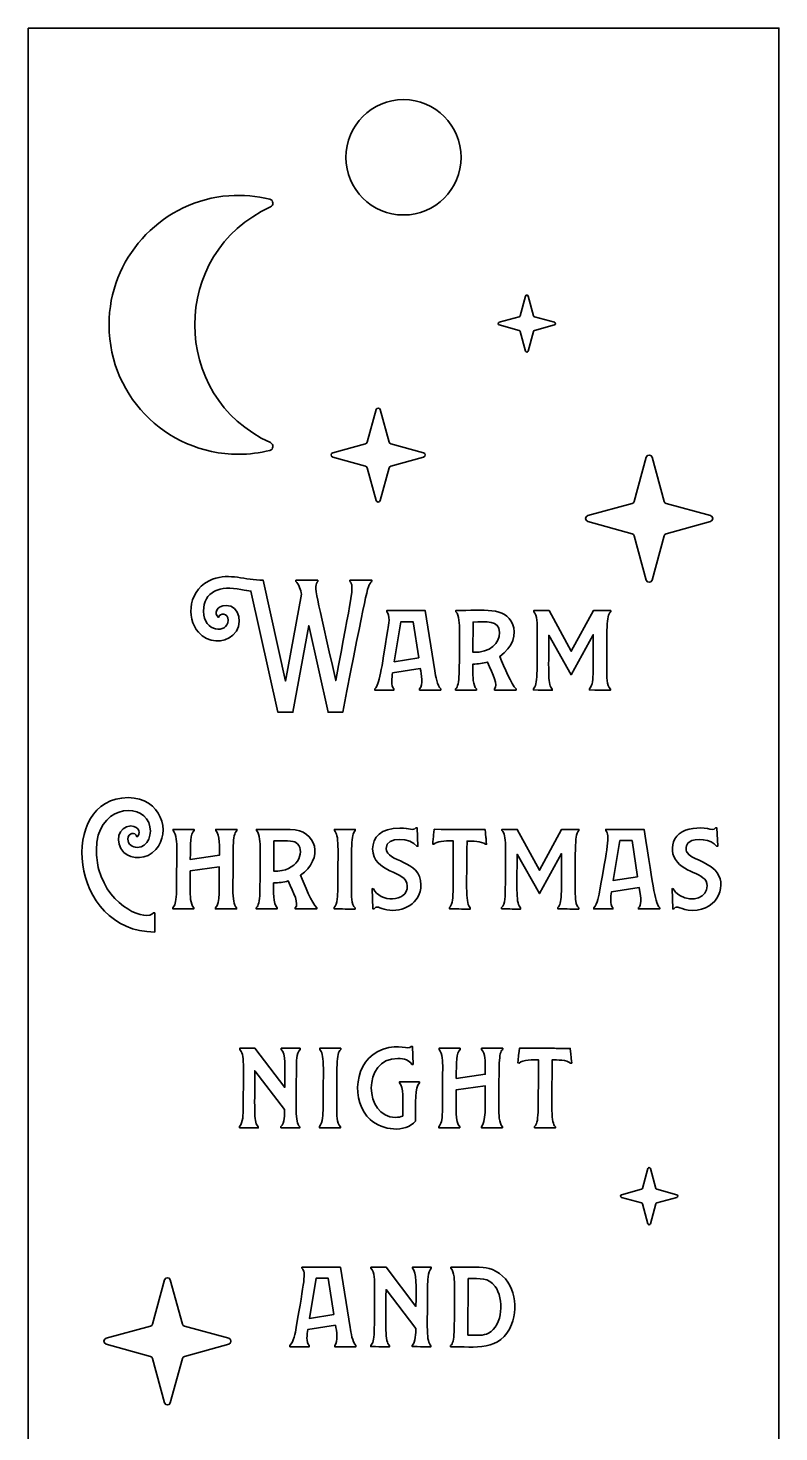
# Model space of a CAD drawing. Header units: inches. Extents: x 0 to 2.9, y 0 to 12.2.
# Drawn here: x 0.475 to 2.191, y 9.036 to 12.243 of the extents above; entities that cross this region are included whole.
import ezdxf

# ---------------------------------------------------------------- set-up
doc = ezdxf.new("R2010")
doc.units = ezdxf.units.IN
doc.header["$MEASUREMENT"] = 0
doc.layers.add('Слой 1', color=7, linetype='Continuous', lineweight=0)

msp = doc.modelspace()

# ---------------------------------------------------------------- linework, layer by layer
at = {"layer": 'Слой 1', "color": 1, "lineweight": 35, "true_color": 0xff0000}
for points, knots in [([(0.4749, 12.2435), (0.4749, 12.2435), (0.4749, 6.2435), (0.4749, 6.2435), (0.4749, 6.2435), (2.1908, 6.2435), (2.1908, 6.2435), (2.1908, 6.2435), (2.1908, 12.2435), (2.1908, 12.2435), (2.1908, 12.2435), (0.4749, 12.2435), (0.4749, 12.2435)], [0, 0, 0, 0, 1, 1, 1, 2, 2, 2, 3, 3, 3, 4, 4, 4, 4]), ([(1.3329, 11.8165), (1.2601, 11.8165), (1.2012, 11.8755), (1.2012, 11.9482), (1.2012, 12.021), (1.2601, 12.08), (1.3329, 12.08), (1.4056, 12.08), (1.4646, 12.021), (1.4646, 11.9482), (1.4646, 11.8755), (1.4056, 11.8165), (1.3329, 11.8165)], [0, 0, 0, 0, 1, 1, 1, 2, 2, 2, 3, 3, 3, 4, 4, 4, 4]), ([(1.0288, 11.2964), (1.0369, 11.2927), (1.0361, 11.2809), (1.0274, 11.2787), (1.0044, 11.273), (0.9804, 11.2699), (0.9556, 11.2699), (0.7874, 11.2699), (0.652, 11.4103), (0.6603, 11.5803), (0.6674, 11.7279), (0.7862, 11.8497), (0.9336, 11.8605), (0.9662, 11.8629), (0.9978, 11.8599), (1.0275, 11.8525), (1.0361, 11.8503), (1.0369, 11.8385), (1.0288, 11.8348), (0.7981, 11.7297), (0.7981, 11.4016), (1.0288, 11.2964)], [0, 0, 0, 0, 1, 1, 1, 2, 2, 2, 3, 3, 3, 4, 4, 4, 5, 5, 5, 6, 6, 6, 7, 7, 7, 7]), ([(1.7541, 11.1297), (1.7541, 11.1297), (1.8553, 11.1575), (1.8553, 11.1575), (1.8576, 11.1581), (1.8594, 11.1599), (1.86, 11.1622), (1.86, 11.1622), (1.8877, 11.2631), (1.8877, 11.2631), (1.8896, 11.2698), (1.899, 11.2698), (1.9009, 11.2631), (1.9009, 11.2631), (1.9286, 11.1622), (1.9286, 11.1622), (1.9292, 11.1599), (1.931, 11.1581), (1.9333, 11.1575), (1.9333, 11.1575), (2.0345, 11.1297), (2.0345, 11.1297), (2.0412, 11.1279), (2.0412, 11.1184), (2.0345, 11.1166), (2.0345, 11.1166), (1.9333, 11.0881), (1.9333, 11.0881), (1.931, 11.0875), (1.9292, 11.0857), (1.9286, 11.0833), (1.9286, 11.0833), (1.9009, 10.9824), (1.9009, 10.9824), (1.899, 10.9757), (1.8896, 10.9757), (1.8877, 10.9824), (1.8877, 10.9824), (1.86, 11.0833), (1.86, 11.0833), (1.8594, 11.0857), (1.8576, 11.0875), (1.8553, 11.0881), (1.8553, 11.0881), (1.7541, 11.1166), (1.7541, 11.1166), (1.7474, 11.1184), (1.7474, 11.1279), (1.7541, 11.1297)], [0, 0, 0, 0, 1, 1, 1, 2, 2, 2, 3, 3, 3, 4, 4, 4, 5, 5, 5, 6, 6, 6, 7, 7, 7, 8, 8, 8, 9, 9, 9, 10, 10, 10, 11, 11, 11, 12, 12, 12, 13, 13, 13, 14, 14, 14, 15, 15, 15, 16, 16, 16, 16]), ([(0.9337, 9.2373), (0.9337, 9.2373), (0.8324, 9.2088), (0.8324, 9.2088), (0.8301, 9.2082), (0.8283, 9.2064), (0.8277, 9.2041), (0.8277, 9.2041), (0.8, 9.1032), (0.8, 9.1032), (0.7982, 9.0965), (0.7887, 9.0965), (0.7869, 9.1032), (0.7869, 9.1032), (0.7592, 9.2041), (0.7592, 9.2041), (0.7585, 9.2064), (0.7567, 9.2082), (0.7544, 9.2088), (0.7544, 9.2088), (0.6532, 9.2373), (0.6532, 9.2373), (0.6465, 9.2392), (0.6466, 9.2486), (0.6532, 9.2504), (0.6532, 9.2504), (0.7544, 9.2782), (0.7544, 9.2782), (0.7567, 9.2788), (0.7585, 9.2806), (0.7592, 9.2829), (0.7592, 9.2829), (0.7869, 9.3838), (0.7869, 9.3838), (0.7887, 9.3905), (0.7982, 9.3905), (0.8, 9.3838), (0.8, 9.3838), (0.8277, 9.2829), (0.8277, 9.2829), (0.8283, 9.2806), (0.8302, 9.2788), (0.8325, 9.2782), (0.8325, 9.2782), (0.9336, 9.2504), (0.9336, 9.2504), (0.9403, 9.2486), (0.9403, 9.2392), (0.9337, 9.2373)], [0, 0, 0, 0, 1, 1, 1, 2, 2, 2, 3, 3, 3, 4, 4, 4, 5, 5, 5, 6, 6, 6, 7, 7, 7, 8, 8, 8, 9, 9, 9, 10, 10, 10, 11, 11, 11, 12, 12, 12, 13, 13, 13, 14, 14, 14, 15, 15, 15, 16, 16, 16, 16])]:
    msp.add_open_spline(points, degree=3, knots=knots, dxfattribs=at)
at = {"layer": 'Слой 1', "color": 18, "lineweight": 35, "true_color": 0x000000}
for points, knots in [([(1.6117, 11.6313), (1.6117, 11.6313), (1.5992, 11.586), (1.5992, 11.586), (1.599, 11.585), (1.5982, 11.5842), (1.5971, 11.5839), (1.5971, 11.5839), (1.5517, 11.5714), (1.5517, 11.5714), (1.5487, 11.5706), (1.5487, 11.5663), (1.5516, 11.5655), (1.5516, 11.5655), (1.5971, 11.5527), (1.5971, 11.5527), (1.5982, 11.5524), (1.599, 11.5516), (1.5992, 11.5506), (1.5992, 11.5506), (1.6117, 11.5052), (1.6117, 11.5052), (1.6125, 11.5022), (1.6168, 11.5022), (1.6176, 11.5052), (1.6176, 11.5052), (1.63, 11.5506), (1.63, 11.5506), (1.6303, 11.5516), (1.6311, 11.5524), (1.6322, 11.5527), (1.6322, 11.5527), (1.6777, 11.5655), (1.6777, 11.5655), (1.6806, 11.5663), (1.6806, 11.5706), (1.6776, 11.5714), (1.6776, 11.5714), (1.6322, 11.5839), (1.6322, 11.5839), (1.6311, 11.5842), (1.6303, 11.585), (1.63, 11.586), (1.63, 11.586), (1.6176, 11.6313), (1.6176, 11.6313), (1.6168, 11.6344), (1.6125, 11.6344), (1.6117, 11.6313)], [0, 0, 0, 0, 1, 1, 1, 2, 2, 2, 3, 3, 3, 4, 4, 4, 5, 5, 5, 6, 6, 6, 7, 7, 7, 8, 8, 8, 9, 9, 9, 10, 10, 10, 11, 11, 11, 12, 12, 12, 13, 13, 13, 14, 14, 14, 15, 15, 15, 16, 16, 16, 16]), ([(1.2701, 11.3718), (1.2701, 11.3718), (1.2497, 11.2973), (1.2497, 11.2973), (1.2492, 11.2956), (1.2478, 11.2942), (1.2461, 11.2938), (1.2461, 11.2938), (1.1714, 11.2732), (1.1714, 11.2732), (1.1665, 11.2719), (1.1664, 11.2649), (1.1713, 11.2635), (1.1713, 11.2635), (1.2462, 11.2425), (1.2462, 11.2425), (1.2478, 11.242), (1.2492, 11.2407), (1.2497, 11.239), (1.2497, 11.239), (1.2701, 11.1644), (1.2701, 11.1644), (1.2715, 11.1595), (1.2785, 11.1595), (1.2798, 11.1644), (1.2798, 11.1644), (1.3003, 11.239), (1.3003, 11.239), (1.3008, 11.2407), (1.3021, 11.242), (1.3038, 11.2425), (1.3038, 11.2425), (1.3786, 11.2635), (1.3786, 11.2635), (1.3835, 11.2649), (1.3835, 11.2719), (1.3786, 11.2732), (1.3786, 11.2732), (1.3038, 11.2938), (1.3038, 11.2938), (1.3021, 11.2942), (1.3008, 11.2956), (1.3003, 11.2973), (1.3003, 11.2973), (1.2798, 11.3718), (1.2798, 11.3718), (1.2785, 11.3768), (1.2715, 11.3768), (1.2701, 11.3718)], [0, 0, 0, 0, 1, 1, 1, 2, 2, 2, 3, 3, 3, 4, 4, 4, 5, 5, 5, 6, 6, 6, 7, 7, 7, 8, 8, 8, 9, 9, 9, 10, 10, 10, 11, 11, 11, 12, 12, 12, 13, 13, 13, 14, 14, 14, 15, 15, 15, 16, 16, 16, 16]), ([(1.2606, 10.9795), (1.2487, 10.9684), (1.2488, 10.9558), (1.1939, 10.681), (1.1939, 10.681), (1.1942, 10.6804), (1.1942, 10.6804), (1.1942, 10.6804), (1.1605, 10.6804), (1.1605, 10.6804), (1.1605, 10.6804), (1.1163, 10.8785), (1.1163, 10.8785), (1.1163, 10.8785), (1.0803, 10.6804), (1.0803, 10.6804), (1.0803, 10.6804), (1.046, 10.6804), (1.046, 10.6804), (1.046, 10.6804), (0.9842, 10.9574), (0.9842, 10.9574), (0.9772, 10.9578), (0.9736, 10.9587), (0.9611, 10.9612), (0.9149, 10.9702), (0.8753, 10.9576), (0.8759, 10.9112), (0.8759, 10.8627), (0.9309, 10.859), (0.9321, 10.8907), (0.9321, 10.9076), (0.9135, 10.9087), (0.9099, 10.897), (0.8992, 10.9056), (0.9053, 10.9247), (0.9274, 10.9247), (0.9594, 10.9247), (0.9679, 10.879), (0.9431, 10.8565), (0.922, 10.8375), (0.8856, 10.8388), (0.8642, 10.8633), (0.835, 10.8966), (0.8412, 10.9636), (0.8967, 10.9845), (0.9362, 10.9992), (0.9704, 10.9821), (1.0123, 10.9821), (1.0123, 10.9821), (1.0635, 10.7517), (1.0635, 10.7517), (1.0635, 10.7517), (1.1001, 10.9501), (1.1001, 10.9501), (1.0979, 10.959), (1.0936, 10.9733), (1.0869, 10.9795), (1.0869, 10.9795), (1.0869, 10.9821), (1.0869, 10.9821), (1.0869, 10.9821), (1.1371, 10.9821), (1.1371, 10.9821), (1.1371, 10.9821), (1.1371, 10.9795), (1.1371, 10.9795), (1.1262, 10.9693), (1.134, 10.9502), (1.1781, 10.7527), (1.2138, 10.9464), (1.2214, 10.9692), (1.2104, 10.9795), (1.2104, 10.9795), (1.2104, 10.9821), (1.2104, 10.9821), (1.2104, 10.9821), (1.2606, 10.9821), (1.2606, 10.9821), (1.2606, 10.9821), (1.2606, 10.9795), (1.2606, 10.9795), (1.2606, 10.9795), (1.2606, 10.9795), (1.2606, 10.9795)], [0, 0, 0, 0, 1, 1, 1, 2, 2, 2, 3, 3, 3, 4, 4, 4, 5, 5, 5, 6, 6, 6, 7, 7, 7, 8, 8, 8, 9, 9, 9, 10, 10, 10, 11, 11, 11, 12, 12, 12, 13, 13, 13, 14, 14, 14, 15, 15, 15, 16, 16, 16, 17, 17, 17, 18, 18, 18, 19, 19, 19, 20, 20, 20, 21, 21, 21, 22, 22, 22, 23, 23, 23, 24, 24, 24, 25, 25, 25, 26, 26, 26, 27, 27, 27, 28, 28, 28, 28]), ([(1.4181, 10.7338), (1.4181, 10.7338), (1.4181, 10.7312), (1.4181, 10.7312), (1.4181, 10.7312), (1.3695, 10.7312), (1.3695, 10.7312), (1.3695, 10.7312), (1.3695, 10.7338), (1.3695, 10.7338), (1.3786, 10.7423), (1.3735, 10.7677), (1.3712, 10.7801), (1.3712, 10.7801), (1.3078, 10.7702), (1.3078, 10.7702), (1.3063, 10.7598), (1.3034, 10.741), (1.3111, 10.7338), (1.3111, 10.7338), (1.3111, 10.7312), (1.3111, 10.7312), (1.3111, 10.7312), (1.2672, 10.7312), (1.2672, 10.7312), (1.2672, 10.7312), (1.2672, 10.7338), (1.2672, 10.7338), (1.2788, 10.7446), (1.2813, 10.7742), (1.2972, 10.8692), (1.2992, 10.8805), (1.303, 10.9024), (1.2946, 10.9102), (1.2946, 10.9102), (1.2946, 10.9128), (1.2946, 10.9128), (1.2946, 10.9128), (1.3824, 10.9128), (1.3824, 10.9128), (1.3824, 10.9128), (1.4046, 10.7748), (1.4046, 10.7748), (1.4064, 10.7637), (1.4099, 10.7415), (1.4181, 10.7338)], [0, 0, 0, 0, 1, 1, 1, 2, 2, 2, 3, 3, 3, 4, 4, 4, 5, 5, 5, 6, 6, 6, 7, 7, 7, 8, 8, 8, 9, 9, 9, 10, 10, 10, 11, 11, 11, 12, 12, 12, 13, 13, 13, 14, 14, 14, 15, 15, 15, 15]), ([(1.5901, 10.7338), (1.5901, 10.7338), (1.5901, 10.7312), (1.5901, 10.7312), (1.5901, 10.7312), (1.5409, 10.7312), (1.5409, 10.7312), (1.5409, 10.7312), (1.5409, 10.7338), (1.5409, 10.7338), (1.5504, 10.7427), (1.5374, 10.7664), (1.5251, 10.7952), (1.5145, 10.7922), (1.5033, 10.7906), (1.4914, 10.7906), (1.4914, 10.7906), (1.4914, 10.7751), (1.4914, 10.7751), (1.4914, 10.7637), (1.4913, 10.7416), (1.4996, 10.7338), (1.4996, 10.7338), (1.4996, 10.7312), (1.4996, 10.7312), (1.4996, 10.7312), (1.4518, 10.7312), (1.4518, 10.7312), (1.4518, 10.7312), (1.4518, 10.7338), (1.4518, 10.7338), (1.4626, 10.7439), (1.46, 10.7704), (1.4607, 10.8689), (1.4607, 10.8803), (1.4607, 10.9024), (1.4524, 10.9102), (1.4524, 10.9102), (1.4524, 10.9128), (1.4524, 10.9128), (1.5162, 10.9128), (1.5652, 10.9218), (1.582, 10.8824), (1.5917, 10.8596), (1.5835, 10.829), (1.5528, 10.8081), (1.5639, 10.7823), (1.579, 10.7442), (1.5901, 10.7338)], [0, 0, 0, 0, 1, 1, 1, 2, 2, 2, 3, 3, 3, 4, 4, 4, 5, 5, 5, 6, 6, 6, 7, 7, 7, 8, 8, 8, 9, 9, 9, 10, 10, 10, 11, 11, 11, 12, 12, 12, 13, 13, 13, 14, 14, 14, 15, 15, 15, 16, 16, 16, 16]), ([(1.8064, 10.9102), (1.7955, 10.9), (1.7981, 10.8732), (1.7974, 10.7748), (1.7974, 10.7634), (1.7974, 10.7413), (1.8057, 10.7335), (1.8057, 10.7335), (1.8057, 10.7309), (1.8057, 10.7309), (1.7928, 10.7309), (1.7948, 10.7307), (1.7578, 10.7315), (1.7578, 10.7315), (1.7578, 10.7342), (1.7578, 10.7342), (1.7687, 10.7443), (1.7661, 10.7727), (1.7664, 10.8577), (1.7664, 10.8577), (1.7159, 10.7662), (1.7159, 10.7662), (1.7159, 10.7662), (1.665, 10.8563), (1.665, 10.8563), (1.6647, 10.7673), (1.6625, 10.7432), (1.673, 10.7335), (1.673, 10.7335), (1.673, 10.7309), (1.673, 10.7309), (1.6526, 10.7309), (1.6654, 10.7307), (1.6297, 10.7315), (1.6297, 10.7315), (1.6297, 10.7342), (1.6297, 10.7342), (1.6405, 10.7443), (1.6379, 10.7706), (1.6386, 10.869), (1.6386, 10.8803), (1.6387, 10.9024), (1.6304, 10.9102), (1.6304, 10.9102), (1.6304, 10.9128), (1.6304, 10.9128), (1.6304, 10.9128), (1.6654, 10.9128), (1.6654, 10.9128), (1.6654, 10.9128), (1.7162, 10.8197), (1.7162, 10.8197), (1.7162, 10.8197), (1.7667, 10.9128), (1.7667, 10.9128), (1.7667, 10.9128), (1.8064, 10.9128), (1.8064, 10.9128), (1.8064, 10.9128), (1.8064, 10.9102), (1.8064, 10.9102), (1.8064, 10.9102), (1.8064, 10.9102), (1.8064, 10.9102)], [0, 0, 0, 0, 1, 1, 1, 2, 2, 2, 3, 3, 3, 4, 4, 4, 5, 5, 5, 6, 6, 6, 7, 7, 7, 8, 8, 8, 9, 9, 9, 10, 10, 10, 11, 11, 11, 12, 12, 12, 13, 13, 13, 14, 14, 14, 15, 15, 15, 16, 16, 16, 17, 17, 17, 18, 18, 18, 19, 19, 19, 20, 20, 20, 21, 21, 21, 21]), ([(1.3676, 10.8048), (1.3676, 10.8048), (1.3547, 10.8874), (1.3547, 10.8874), (1.3547, 10.8874), (1.3269, 10.8874), (1.3269, 10.8874), (1.3269, 10.8874), (1.3117, 10.7959), (1.3117, 10.7959), (1.3117, 10.7959), (1.3676, 10.8048), (1.3676, 10.8048)], [0, 0, 0, 0, 1, 1, 1, 2, 2, 2, 3, 3, 3, 4, 4, 4, 4]), ([(1.5525, 10.8629), (1.5525, 10.8921), (1.5211, 10.8867), (1.492, 10.8867), (1.492, 10.8867), (1.4917, 10.8177), (1.4917, 10.8177), (1.5316, 10.816), (1.5525, 10.8382), (1.5525, 10.8629)], [0, 0, 0, 0, 1, 1, 1, 2, 2, 2, 3, 3, 3, 3]), ([(0.7645, 10.1784), (0.568, 10.1784), (0.5423, 10.4854), (0.7034, 10.4854), (0.7795, 10.4854), (0.8026, 10.407), (0.7671, 10.3669), (0.7464, 10.3435), (0.7118, 10.3432), (0.6941, 10.3605), (0.6714, 10.3826), (0.681, 10.4207), (0.7097, 10.4207), (0.7309, 10.4207), (0.7319, 10.4008), (0.7238, 10.396), (0.7206, 10.4084), (0.703, 10.4052), (0.703, 10.3907), (0.703, 10.3788), (0.7134, 10.3719), (0.7245, 10.3719), (0.7489, 10.3719), (0.761, 10.4036), (0.7506, 10.4283), (0.7297, 10.4774), (0.6311, 10.4645), (0.6311, 10.3666), (0.6311, 10.3498), (0.633, 10.3345), (0.6368, 10.3207), (0.6611, 10.2334), (0.7464, 10.2018), (0.7618, 10.2223), (0.7618, 10.2223), (0.7645, 10.2223), (0.7645, 10.2223), (0.7645, 10.2223), (0.7645, 10.1784), (0.7645, 10.1784), (0.7645, 10.1784), (0.7645, 10.1784), (0.7645, 10.1784)], [0, 0, 0, 0, 1, 1, 1, 2, 2, 2, 3, 3, 3, 4, 4, 4, 5, 5, 5, 6, 6, 6, 7, 7, 7, 8, 8, 8, 9, 9, 9, 10, 10, 10, 11, 11, 11, 12, 12, 12, 13, 13, 13, 14, 14, 14, 14]), ([(0.952, 10.4102), (0.9411, 10.3999), (0.9438, 10.3723), (0.9431, 10.2751), (0.9431, 10.2648), (0.9437, 10.2561), (0.9448, 10.249), (0.9459, 10.242), (0.9481, 10.2369), (0.9514, 10.2339), (0.9514, 10.2339), (0.9514, 10.2312), (0.9514, 10.2312), (0.9514, 10.2312), (0.9032, 10.2312), (0.9032, 10.2312), (0.9032, 10.2312), (0.9032, 10.2339), (0.9032, 10.2339), (0.9142, 10.2442), (0.9114, 10.2788), (0.9117, 10.3273), (0.9117, 10.3273), (0.8457, 10.3181), (0.8457, 10.3181), (0.8457, 10.3181), (0.8454, 10.2751), (0.8454, 10.2751), (0.8454, 10.2637), (0.8453, 10.2416), (0.8536, 10.2339), (0.8536, 10.2339), (0.8536, 10.2312), (0.8536, 10.2312), (0.8536, 10.2312), (0.8058, 10.2312), (0.8058, 10.2312), (0.8058, 10.2312), (0.8058, 10.2339), (0.8058, 10.2339), (0.8159, 10.2433), (0.8139, 10.263), (0.8147, 10.3689), (0.8147, 10.3803), (0.8147, 10.4024), (0.8064, 10.4102), (0.8064, 10.4102), (0.8064, 10.4128), (0.8064, 10.4128), (0.8064, 10.4128), (0.8543, 10.4128), (0.8543, 10.4128), (0.8543, 10.4128), (0.8543, 10.4102), (0.8543, 10.4102), (0.8456, 10.402), (0.8462, 10.383), (0.8457, 10.3441), (0.8457, 10.3441), (0.9121, 10.3537), (0.9121, 10.3537), (0.9121, 10.3704), (0.9136, 10.4011), (0.9038, 10.4102), (0.9038, 10.4102), (0.9038, 10.4128), (0.9038, 10.4128), (0.9038, 10.4128), (0.952, 10.4128), (0.952, 10.4128), (0.952, 10.4128), (0.952, 10.4102), (0.952, 10.4102)], [0, 0, 0, 0, 1, 1, 1, 2, 2, 2, 3, 3, 3, 4, 4, 4, 5, 5, 5, 6, 6, 6, 7, 7, 7, 8, 8, 8, 9, 9, 9, 10, 10, 10, 11, 11, 11, 12, 12, 12, 13, 13, 13, 14, 14, 14, 15, 15, 15, 16, 16, 16, 17, 17, 17, 18, 18, 18, 19, 19, 19, 20, 20, 20, 21, 21, 21, 22, 22, 22, 23, 23, 23, 24, 24, 24, 24]), ([(1.1346, 10.2338), (1.1346, 10.2338), (1.1346, 10.2312), (1.1346, 10.2312), (1.1346, 10.2312), (1.0854, 10.2312), (1.0854, 10.2312), (1.0854, 10.2312), (1.0854, 10.2338), (1.0854, 10.2338), (1.095, 10.2427), (1.0819, 10.2664), (1.0696, 10.2952), (1.059, 10.2922), (1.0478, 10.2906), (1.0359, 10.2906), (1.0359, 10.2721), (1.0343, 10.243), (1.0441, 10.2338), (1.0441, 10.2338), (1.0441, 10.2312), (1.0441, 10.2312), (1.0441, 10.2312), (0.9963, 10.2312), (0.9963, 10.2312), (0.9963, 10.2312), (0.9963, 10.2338), (0.9963, 10.2338), (1.0071, 10.2439), (1.0045, 10.2704), (1.0052, 10.3689), (1.0052, 10.3803), (1.0052, 10.4024), (0.9969, 10.4102), (0.9969, 10.4102), (0.9969, 10.4128), (0.9969, 10.4128), (0.9969, 10.4128), (1.0739, 10.4128), (1.0739, 10.4128), (1.1358, 10.4128), (1.1515, 10.345), (1.0973, 10.3081), (1.1067, 10.2863), (1.1234, 10.2443), (1.1346, 10.2338)], [0, 0, 0, 0, 1, 1, 1, 2, 2, 2, 3, 3, 3, 4, 4, 4, 5, 5, 5, 6, 6, 6, 7, 7, 7, 8, 8, 8, 9, 9, 9, 10, 10, 10, 11, 11, 11, 12, 12, 12, 13, 13, 13, 14, 14, 14, 15, 15, 15, 15]), ([(1.2221, 10.2335), (1.2221, 10.2335), (1.2221, 10.2309), (1.2221, 10.2309), (1.205, 10.2309), (1.2083, 10.2308), (1.1742, 10.2315), (1.1742, 10.2315), (1.1742, 10.2342), (1.1742, 10.2342), (1.1825, 10.2419), (1.1825, 10.264), (1.1825, 10.2754), (1.1832, 10.3697), (1.186, 10.3998), (1.1749, 10.4102), (1.1749, 10.4102), (1.1749, 10.4128), (1.1749, 10.4128), (1.1749, 10.4128), (1.2228, 10.4128), (1.2228, 10.4128), (1.2228, 10.4128), (1.2228, 10.4102), (1.2228, 10.4102), (1.2119, 10.4), (1.2145, 10.3737), (1.2138, 10.2748), (1.2139, 10.2634), (1.2138, 10.2412), (1.2221, 10.2335)], [0, 0, 0, 0, 1, 1, 1, 2, 2, 2, 3, 3, 3, 4, 4, 4, 5, 5, 5, 6, 6, 6, 7, 7, 7, 8, 8, 8, 9, 9, 9, 10, 10, 10, 10]), ([(1.2951, 10.2291), (1.2762, 10.2329), (1.2712, 10.2401), (1.2657, 10.2312), (1.2657, 10.2312), (1.2631, 10.2312), (1.2631, 10.2312), (1.2631, 10.2312), (1.2614, 10.2778), (1.2614, 10.2778), (1.2614, 10.2778), (1.264, 10.2774), (1.264, 10.2774), (1.2781, 10.2465), (1.3416, 10.2443), (1.3416, 10.2837), (1.3416, 10.3209), (1.2624, 10.3112), (1.2624, 10.3686), (1.2624, 10.3943), (1.2805, 10.4161), (1.3248, 10.4161), (1.3476, 10.4161), (1.3548, 10.4083), (1.3611, 10.4168), (1.3611, 10.4168), (1.3638, 10.4168), (1.3638, 10.4168), (1.3638, 10.4168), (1.3657, 10.3745), (1.3657, 10.3745), (1.3657, 10.3745), (1.3631, 10.3745), (1.3631, 10.3745), (1.3509, 10.3939), (1.2934, 10.3985), (1.2934, 10.3695), (1.2934, 10.3361), (1.3727, 10.3454), (1.3727, 10.286), (1.3727, 10.2442), (1.3308, 10.2217), (1.2951, 10.2291)], [0, 0, 0, 0, 1, 1, 1, 2, 2, 2, 3, 3, 3, 4, 4, 4, 5, 5, 5, 6, 6, 6, 7, 7, 7, 8, 8, 8, 9, 9, 9, 10, 10, 10, 11, 11, 11, 12, 12, 12, 13, 13, 13, 14, 14, 14, 14]), ([(1.4856, 10.2335), (1.4856, 10.2335), (1.4856, 10.2309), (1.4856, 10.2309), (1.4727, 10.2309), (1.4747, 10.2307), (1.4377, 10.2315), (1.4377, 10.2315), (1.4377, 10.2342), (1.4377, 10.2342), (1.4489, 10.2446), (1.446, 10.2723), (1.4466, 10.3867), (1.4244, 10.3867), (1.4093, 10.3855), (1.4024, 10.3791), (1.4024, 10.3791), (1.3997, 10.3795), (1.3997, 10.3795), (1.4014, 10.3982), (1.4007, 10.3906), (1.4031, 10.4131), (1.493, 10.4127), (1.4673, 10.4129), (1.5193, 10.4125), (1.5217, 10.3899), (1.5209, 10.3974), (1.5226, 10.3791), (1.5226, 10.3791), (1.5199, 10.3788), (1.5199, 10.3788), (1.5117, 10.3865), (1.4893, 10.3864), (1.478, 10.3864), (1.4773, 10.2719), (1.4745, 10.2438), (1.4856, 10.2335)], [0, 0, 0, 0, 1, 1, 1, 2, 2, 2, 3, 3, 3, 4, 4, 4, 5, 5, 5, 6, 6, 6, 7, 7, 7, 8, 8, 8, 9, 9, 9, 10, 10, 10, 11, 11, 11, 12, 12, 12, 12]), ([(1.7339, 10.4102), (1.7306, 10.4071), (1.7284, 10.402), (1.7273, 10.395), (1.7244, 10.3766), (1.7242, 10.2642), (1.7266, 10.2487), (1.7277, 10.2417), (1.7299, 10.2366), (1.7332, 10.2335), (1.7332, 10.2335), (1.7332, 10.2309), (1.7332, 10.2309), (1.7204, 10.2309), (1.7223, 10.2307), (1.6854, 10.2315), (1.6854, 10.2315), (1.6854, 10.2342), (1.6854, 10.2342), (1.6955, 10.2436), (1.6936, 10.2647), (1.6939, 10.3577), (1.6939, 10.3577), (1.6434, 10.2662), (1.6434, 10.2662), (1.6434, 10.2662), (1.5926, 10.3563), (1.5926, 10.3563), (1.5922, 10.2732), (1.5896, 10.2437), (1.6005, 10.2335), (1.6005, 10.2335), (1.6005, 10.2309), (1.6005, 10.2309), (1.5802, 10.2309), (1.5931, 10.2307), (1.5572, 10.2315), (1.5572, 10.2315), (1.5572, 10.2342), (1.5572, 10.2342), (1.5656, 10.2419), (1.5655, 10.264), (1.5655, 10.2754), (1.5662, 10.3719), (1.5687, 10.4001), (1.5579, 10.4102), (1.5579, 10.4102), (1.5579, 10.4128), (1.5579, 10.4128), (1.5579, 10.4128), (1.5929, 10.4128), (1.5929, 10.4128), (1.5929, 10.4128), (1.6437, 10.3197), (1.6437, 10.3197), (1.6437, 10.3197), (1.6943, 10.4128), (1.6943, 10.4128), (1.6943, 10.4128), (1.7339, 10.4128), (1.7339, 10.4128), (1.7339, 10.4128), (1.7339, 10.4102), (1.7339, 10.4102), (1.7339, 10.4102), (1.7339, 10.4102), (1.7339, 10.4102)], [0, 0, 0, 0, 1, 1, 1, 2, 2, 2, 3, 3, 3, 4, 4, 4, 5, 5, 5, 6, 6, 6, 7, 7, 7, 8, 8, 8, 9, 9, 9, 10, 10, 10, 11, 11, 11, 12, 12, 12, 13, 13, 13, 14, 14, 14, 15, 15, 15, 16, 16, 16, 17, 17, 17, 18, 18, 18, 19, 19, 19, 20, 20, 20, 21, 21, 21, 22, 22, 22, 22]), ([(1.9185, 10.2338), (1.9185, 10.2338), (1.9185, 10.2312), (1.9185, 10.2312), (1.9185, 10.2312), (1.8699, 10.2312), (1.8699, 10.2312), (1.8699, 10.2312), (1.8699, 10.2338), (1.8699, 10.2338), (1.8761, 10.2396), (1.8768, 10.2524), (1.8716, 10.2801), (1.8716, 10.2801), (1.8082, 10.2702), (1.8082, 10.2702), (1.8067, 10.2598), (1.8038, 10.241), (1.8115, 10.2338), (1.8115, 10.2338), (1.8115, 10.2312), (1.8115, 10.2312), (1.8115, 10.2312), (1.7676, 10.2312), (1.7676, 10.2312), (1.7676, 10.2312), (1.7676, 10.2338), (1.7676, 10.2338), (1.776, 10.2417), (1.7798, 10.2633), (1.7818, 10.2748), (1.7979, 10.3708), (1.8061, 10.3997), (1.795, 10.4102), (1.795, 10.4102), (1.795, 10.4128), (1.795, 10.4128), (1.795, 10.4128), (1.8828, 10.4128), (1.8828, 10.4128), (1.9058, 10.2691), (1.9076, 10.244), (1.9185, 10.2338)], [0, 0, 0, 0, 1, 1, 1, 2, 2, 2, 3, 3, 3, 4, 4, 4, 5, 5, 5, 6, 6, 6, 7, 7, 7, 8, 8, 8, 9, 9, 9, 10, 10, 10, 11, 11, 11, 12, 12, 12, 13, 13, 13, 14, 14, 14, 14]), ([(1.9931, 10.2279), (1.9657, 10.2279), (1.9578, 10.2425), (1.9508, 10.2312), (1.9508, 10.2312), (1.9482, 10.2312), (1.9482, 10.2312), (1.9482, 10.2312), (1.9465, 10.2778), (1.9465, 10.2778), (1.9465, 10.2778), (1.9492, 10.2774), (1.9492, 10.2774), (1.9512, 10.2728), (1.9562, 10.2668), (1.9642, 10.2621), (1.9952, 10.2435), (2.0268, 10.2589), (2.0268, 10.2837), (2.0268, 10.317), (1.9673, 10.311), (1.9508, 10.3507), (1.9442, 10.3666), (1.9465, 10.3888), (1.9632, 10.4029), (1.9788, 10.416), (2.0098, 10.4184), (2.0274, 10.4146), (2.0358, 10.4128), (2.0418, 10.4108), (2.0462, 10.4168), (2.0462, 10.4168), (2.0489, 10.4168), (2.0489, 10.4168), (2.0489, 10.4168), (2.0509, 10.3745), (2.0509, 10.3745), (2.0509, 10.3745), (2.0482, 10.3745), (2.0482, 10.3745), (2.038, 10.3907), (1.9986, 10.3949), (1.9857, 10.3841), (1.9774, 10.3771), (1.977, 10.3664), (1.981, 10.36), (1.9907, 10.3445), (2.0227, 10.3419), (2.0451, 10.3195), (2.0742, 10.2904), (2.0541, 10.2279), (1.9931, 10.2279)], [0, 0, 0, 0, 1, 1, 1, 2, 2, 2, 3, 3, 3, 4, 4, 4, 5, 5, 5, 6, 6, 6, 7, 7, 7, 8, 8, 8, 9, 9, 9, 10, 10, 10, 11, 11, 11, 12, 12, 12, 13, 13, 13, 14, 14, 14, 15, 15, 15, 16, 16, 16, 17, 17, 17, 17]), ([(1.0907, 10.3798), (1.0836, 10.3876), (1.0737, 10.3867), (1.0366, 10.3867), (1.0366, 10.3867), (1.0362, 10.3177), (1.0362, 10.3177), (1.0906, 10.3154), (1.1082, 10.3604), (1.0907, 10.3798)], [0, 0, 0, 0, 1, 1, 1, 2, 2, 2, 3, 3, 3, 3]), ([(1.8679, 10.3048), (1.8679, 10.3048), (1.8551, 10.3874), (1.8551, 10.3874), (1.8551, 10.3874), (1.8273, 10.3874), (1.8273, 10.3874), (1.8273, 10.3874), (1.8121, 10.2959), (1.8121, 10.2959), (1.8121, 10.2959), (1.8679, 10.3048), (1.8679, 10.3048)], [0, 0, 0, 0, 1, 1, 1, 2, 2, 2, 3, 3, 3, 4, 4, 4, 4]), ([(1.0965, 9.9102), (1.0882, 9.9024), (1.0882, 9.8804), (1.0882, 9.8689), (1.0876, 9.7792), (1.0845, 9.7441), (1.0958, 9.7335), (1.0958, 9.7335), (1.0958, 9.7309), (1.0958, 9.7309), (1.075, 9.7309), (1.0888, 9.7307), (1.0529, 9.7315), (1.0529, 9.7315), (1.0529, 9.7342), (1.0529, 9.7342), (1.0609, 9.7416), (1.0612, 9.7621), (1.0612, 9.773), (1.0612, 9.773), (0.9931, 9.8616), (0.9931, 9.8616), (0.9928, 9.7637), (0.9907, 9.7432), (1.0011, 9.7335), (1.0011, 9.7335), (1.0011, 9.7309), (1.0011, 9.7309), (0.9803, 9.7309), (0.994, 9.7307), (0.9581, 9.7315), (0.9581, 9.7315), (0.9581, 9.7342), (0.9581, 9.7342), (0.9664, 9.7419), (0.9664, 9.764), (0.9664, 9.7754), (0.9671, 9.8719), (0.9696, 9.9001), (0.9588, 9.9102), (0.9588, 9.9102), (0.9588, 9.9128), (0.9588, 9.9128), (0.9588, 9.9128), (0.9935, 9.9128), (0.9935, 9.9128), (0.9935, 9.9128), (1.0615, 9.8233), (1.0615, 9.8233), (1.0618, 9.8713), (1.0638, 9.9006), (1.0536, 9.9102), (1.0536, 9.9102), (1.0536, 9.9128), (1.0536, 9.9128), (1.0536, 9.9128), (1.0965, 9.9128), (1.0965, 9.9128), (1.0965, 9.9128), (1.0965, 9.9102), (1.0965, 9.9102), (1.0965, 9.9102), (1.0965, 9.9102), (1.0965, 9.9102)], [0, 0, 0, 0, 1, 1, 1, 2, 2, 2, 3, 3, 3, 4, 4, 4, 5, 5, 5, 6, 6, 6, 7, 7, 7, 8, 8, 8, 9, 9, 9, 10, 10, 10, 11, 11, 11, 12, 12, 12, 13, 13, 13, 14, 14, 14, 15, 15, 15, 16, 16, 16, 17, 17, 17, 18, 18, 18, 19, 19, 19, 20, 20, 20, 21, 21, 21, 21]), ([(1.1886, 9.7335), (1.1886, 9.7335), (1.1886, 9.7309), (1.1886, 9.7309), (1.1757, 9.7309), (1.1777, 9.7307), (1.1407, 9.7315), (1.1407, 9.7315), (1.1407, 9.7342), (1.1407, 9.7342), (1.149, 9.7419), (1.149, 9.764), (1.149, 9.7754), (1.1497, 9.8719), (1.1522, 9.9001), (1.1414, 9.9102), (1.1414, 9.9102), (1.1414, 9.9128), (1.1414, 9.9128), (1.1414, 9.9128), (1.1893, 9.9128), (1.1893, 9.9128), (1.1893, 9.9128), (1.1893, 9.9102), (1.1893, 9.9102), (1.1784, 9.9), (1.181, 9.8737), (1.1803, 9.7748), (1.1803, 9.7634), (1.1803, 9.7412), (1.1886, 9.7335)], [0, 0, 0, 0, 1, 1, 1, 2, 2, 2, 3, 3, 3, 4, 4, 4, 5, 5, 5, 6, 6, 6, 7, 7, 7, 8, 8, 8, 9, 9, 9, 10, 10, 10, 10]), ([(1.3692, 9.8336), (1.3581, 9.8232), (1.3606, 9.7907), (1.3603, 9.7464), (1.3372, 9.719), (1.2848, 9.7252), (1.2569, 9.7499), (1.2129, 9.7886), (1.2166, 9.8876), (1.2863, 9.9108), (1.3239, 9.9233), (1.3436, 9.9082), (1.3507, 9.9171), (1.3507, 9.9171), (1.3534, 9.9171), (1.3534, 9.9171), (1.3534, 9.9171), (1.3547, 9.8762), (1.3547, 9.8762), (1.3547, 9.8762), (1.352, 9.8762), (1.352, 9.8762), (1.3461, 9.8852), (1.3353, 9.8897), (1.3197, 9.8897), (1.2369, 9.8897), (1.2434, 9.755), (1.3141, 9.755), (1.3209, 9.755), (1.3266, 9.756), (1.3312, 9.758), (1.3316, 9.7954), (1.3334, 9.8245), (1.3236, 9.8336), (1.3236, 9.8336), (1.3236, 9.8362), (1.3236, 9.8362), (1.3236, 9.8362), (1.3692, 9.8362), (1.3692, 9.8362), (1.3692, 9.8362), (1.3692, 9.8336), (1.3692, 9.8336)], [0, 0, 0, 0, 1, 1, 1, 2, 2, 2, 3, 3, 3, 4, 4, 4, 5, 5, 5, 6, 6, 6, 7, 7, 7, 8, 8, 8, 9, 9, 9, 10, 10, 10, 11, 11, 11, 12, 12, 12, 13, 13, 13, 14, 14, 14, 14]), ([(1.5597, 9.9102), (1.5496, 9.9007), (1.5516, 9.8808), (1.5508, 9.7751), (1.5508, 9.7637), (1.5508, 9.7416), (1.5591, 9.7338), (1.5591, 9.7338), (1.5591, 9.7312), (1.5591, 9.7312), (1.5591, 9.7312), (1.5109, 9.7312), (1.5109, 9.7312), (1.5109, 9.7312), (1.5109, 9.7338), (1.5109, 9.7338), (1.5219, 9.7442), (1.5191, 9.7788), (1.5194, 9.8273), (1.5194, 9.8273), (1.4534, 9.818), (1.4534, 9.818), (1.4531, 9.7762), (1.4507, 9.7437), (1.4613, 9.7338), (1.4613, 9.7338), (1.4613, 9.7312), (1.4613, 9.7312), (1.4613, 9.7312), (1.4135, 9.7312), (1.4135, 9.7312), (1.4135, 9.7312), (1.4135, 9.7338), (1.4135, 9.7338), (1.4243, 9.7439), (1.4217, 9.7704), (1.4224, 9.8689), (1.4224, 9.8803), (1.4224, 9.9024), (1.4141, 9.9102), (1.4141, 9.9102), (1.4141, 9.9128), (1.4141, 9.9128), (1.4141, 9.9128), (1.462, 9.9128), (1.462, 9.9128), (1.462, 9.9128), (1.462, 9.9102), (1.462, 9.9102), (1.4533, 9.902), (1.4539, 9.883), (1.4534, 9.8441), (1.4534, 9.8441), (1.5198, 9.8537), (1.5198, 9.8537), (1.5198, 9.8537), (1.5198, 9.8689), (1.5198, 9.8689), (1.5198, 9.8803), (1.5198, 9.9024), (1.5115, 9.9102), (1.5115, 9.9102), (1.5115, 9.9128), (1.5115, 9.9128), (1.5115, 9.9128), (1.5597, 9.9128), (1.5597, 9.9128), (1.5597, 9.9128), (1.5597, 9.9102), (1.5597, 9.9102)], [0, 0, 0, 0, 1, 1, 1, 2, 2, 2, 3, 3, 3, 4, 4, 4, 5, 5, 5, 6, 6, 6, 7, 7, 7, 8, 8, 8, 9, 9, 9, 10, 10, 10, 11, 11, 11, 12, 12, 12, 13, 13, 13, 14, 14, 14, 15, 15, 15, 16, 16, 16, 17, 17, 17, 18, 18, 18, 19, 19, 19, 20, 20, 20, 21, 21, 21, 22, 22, 22, 23, 23, 23, 23]), ([(1.6802, 9.7335), (1.6802, 9.7335), (1.6802, 9.7309), (1.6802, 9.7309), (1.6631, 9.7309), (1.6665, 9.7308), (1.6324, 9.7315), (1.6324, 9.7315), (1.6324, 9.7342), (1.6324, 9.7342), (1.6425, 9.7437), (1.6405, 9.7617), (1.6413, 9.8867), (1.6294, 9.8867), (1.6057, 9.8872), (1.597, 9.8791), (1.597, 9.8791), (1.5944, 9.8795), (1.5944, 9.8795), (1.5961, 9.8982), (1.5953, 9.8906), (1.5977, 9.9131), (1.6876, 9.9127), (1.662, 9.9129), (1.7139, 9.9125), (1.7163, 9.8899), (1.7156, 9.8974), (1.7172, 9.8791), (1.7172, 9.8791), (1.7146, 9.8788), (1.7146, 9.8788), (1.7063, 9.8865), (1.6839, 9.8864), (1.6726, 9.8864), (1.672, 9.7719), (1.6692, 9.7438), (1.6802, 9.7335)], [0, 0, 0, 0, 1, 1, 1, 2, 2, 2, 3, 3, 3, 4, 4, 4, 5, 5, 5, 6, 6, 6, 7, 7, 7, 8, 8, 8, 9, 9, 9, 10, 10, 10, 11, 11, 11, 12, 12, 12, 12]), ([(1.8913, 9.6382), (1.8913, 9.6382), (1.8789, 9.5929), (1.8789, 9.5929), (1.8786, 9.5918), (1.8778, 9.591), (1.8768, 9.5907), (1.8768, 9.5907), (1.8313, 9.5782), (1.8313, 9.5782), (1.8283, 9.5774), (1.8283, 9.5732), (1.8313, 9.5723), (1.8313, 9.5723), (1.8768, 9.5596), (1.8768, 9.5596), (1.8778, 9.5593), (1.8786, 9.5585), (1.8789, 9.5574), (1.8789, 9.5574), (1.8913, 9.5121), (1.8913, 9.5121), (1.8922, 9.5091), (1.8964, 9.5091), (1.8972, 9.5121), (1.8972, 9.5121), (1.9097, 9.5574), (1.9097, 9.5574), (1.91, 9.5585), (1.9108, 9.5593), (1.9118, 9.5596), (1.9118, 9.5596), (1.9573, 9.5723), (1.9573, 9.5723), (1.9603, 9.5732), (1.9603, 9.5774), (1.9573, 9.5782), (1.9573, 9.5782), (1.9118, 9.5907), (1.9118, 9.5907), (1.9108, 9.591), (1.91, 9.5918), (1.9097, 9.5929), (1.9097, 9.5929), (1.8972, 9.6382), (1.8972, 9.6382), (1.8964, 9.6412), (1.8922, 9.6412), (1.8913, 9.6382)], [0, 0, 0, 0, 1, 1, 1, 2, 2, 2, 3, 3, 3, 4, 4, 4, 5, 5, 5, 6, 6, 6, 7, 7, 7, 8, 8, 8, 9, 9, 9, 10, 10, 10, 11, 11, 11, 12, 12, 12, 13, 13, 13, 14, 14, 14, 15, 15, 15, 16, 16, 16, 16]), ([(1.2243, 9.2338), (1.2243, 9.2338), (1.2243, 9.2312), (1.2243, 9.2312), (1.2243, 9.2312), (1.1757, 9.2312), (1.1757, 9.2312), (1.1757, 9.2312), (1.1757, 9.2338), (1.1757, 9.2338), (1.1848, 9.2423), (1.1797, 9.2677), (1.1774, 9.2801), (1.1774, 9.2801), (1.114, 9.2702), (1.114, 9.2702), (1.1125, 9.2598), (1.1096, 9.241), (1.1173, 9.2338), (1.1173, 9.2338), (1.1173, 9.2312), (1.1173, 9.2312), (1.1173, 9.2312), (1.0734, 9.2312), (1.0734, 9.2312), (1.0734, 9.2312), (1.0734, 9.2338), (1.0734, 9.2338), (1.0818, 9.2417), (1.0856, 9.2633), (1.0876, 9.2748), (1.1056, 9.3823), (1.111, 9.4006), (1.1008, 9.4102), (1.1008, 9.4102), (1.1008, 9.4128), (1.1008, 9.4128), (1.1008, 9.4128), (1.1886, 9.4128), (1.1886, 9.4128), (1.1886, 9.4128), (1.2107, 9.2748), (1.2107, 9.2748), (1.2126, 9.2637), (1.2161, 9.2415), (1.2243, 9.2338)], [0, 0, 0, 0, 1, 1, 1, 2, 2, 2, 3, 3, 3, 4, 4, 4, 5, 5, 5, 6, 6, 6, 7, 7, 7, 8, 8, 8, 9, 9, 9, 10, 10, 10, 11, 11, 11, 12, 12, 12, 13, 13, 13, 14, 14, 14, 15, 15, 15, 15]), ([(1.3963, 9.4102), (1.388, 9.4024), (1.388, 9.3804), (1.388, 9.3689), (1.3873, 9.2724), (1.3846, 9.2438), (1.3956, 9.2335), (1.3956, 9.2335), (1.3956, 9.2309), (1.3956, 9.2309), (1.3748, 9.2309), (1.3886, 9.2307), (1.3527, 9.2315), (1.3527, 9.2315), (1.3527, 9.2342), (1.3527, 9.2342), (1.3607, 9.2416), (1.361, 9.2621), (1.361, 9.273), (1.361, 9.273), (1.2929, 9.3616), (1.2929, 9.3616), (1.2926, 9.275), (1.2898, 9.2438), (1.3009, 9.2335), (1.3009, 9.2335), (1.3009, 9.2309), (1.3009, 9.2309), (1.2801, 9.2309), (1.2938, 9.2307), (1.2579, 9.2315), (1.2579, 9.2315), (1.2579, 9.2342), (1.2579, 9.2342), (1.2681, 9.2436), (1.2661, 9.2632), (1.2669, 9.369), (1.2669, 9.3803), (1.2669, 9.4024), (1.2586, 9.4102), (1.2586, 9.4102), (1.2586, 9.4128), (1.2586, 9.4128), (1.2586, 9.4128), (1.2933, 9.4128), (1.2933, 9.4128), (1.2933, 9.4128), (1.3613, 9.3233), (1.3613, 9.3233), (1.3616, 9.3713), (1.3637, 9.4006), (1.3534, 9.4102), (1.3534, 9.4102), (1.3534, 9.4128), (1.3534, 9.4128), (1.3534, 9.4128), (1.3963, 9.4128), (1.3963, 9.4128), (1.3963, 9.4128), (1.3963, 9.4102), (1.3963, 9.4102), (1.3963, 9.4102), (1.3963, 9.4102), (1.3963, 9.4102)], [0, 0, 0, 0, 1, 1, 1, 2, 2, 2, 3, 3, 3, 4, 4, 4, 5, 5, 5, 6, 6, 6, 7, 7, 7, 8, 8, 8, 9, 9, 9, 10, 10, 10, 11, 11, 11, 12, 12, 12, 13, 13, 13, 14, 14, 14, 15, 15, 15, 16, 16, 16, 17, 17, 17, 18, 18, 18, 19, 19, 19, 20, 20, 20, 21, 21, 21, 21]), ([(1.5359, 9.4072), (1.5843, 9.3889), (1.5973, 9.3255), (1.58, 9.2822), (1.555, 9.2195), (1.4956, 9.2312), (1.4405, 9.2312), (1.4405, 9.2312), (1.4405, 9.2338), (1.4405, 9.2338), (1.4507, 9.2433), (1.4487, 9.2629), (1.4494, 9.3689), (1.4494, 9.3803), (1.4495, 9.4024), (1.4412, 9.4102), (1.4412, 9.4102), (1.4412, 9.4128), (1.4412, 9.4128), (1.507, 9.4128), (1.5163, 9.4146), (1.5359, 9.4072)], [0, 0, 0, 0, 1, 1, 1, 2, 2, 2, 3, 3, 3, 4, 4, 4, 5, 5, 5, 6, 6, 6, 7, 7, 7, 7]), ([(1.1737, 9.3048), (1.1737, 9.3048), (1.1609, 9.3874), (1.1609, 9.3874), (1.1609, 9.3874), (1.1331, 9.3874), (1.1331, 9.3874), (1.1331, 9.3874), (1.1179, 9.2959), (1.1179, 9.2959), (1.1179, 9.2959), (1.1737, 9.3048), (1.1737, 9.3048)], [0, 0, 0, 0, 1, 1, 1, 2, 2, 2, 3, 3, 3, 4, 4, 4, 4]), ([(1.5269, 9.2621), (1.5608, 9.2793), (1.5621, 9.3412), (1.5424, 9.3689), (1.5276, 9.3896), (1.5069, 9.3867), (1.4808, 9.3867), (1.4808, 9.3867), (1.4801, 9.2576), (1.4801, 9.2576), (1.5037, 9.2573), (1.5144, 9.2557), (1.5269, 9.2621)], [0, 0, 0, 0, 1, 1, 1, 2, 2, 2, 3, 3, 3, 4, 4, 4, 4])]:
    msp.add_open_spline(points, degree=3, knots=knots, dxfattribs=at)

doc.saveas('drawing.dxf')
